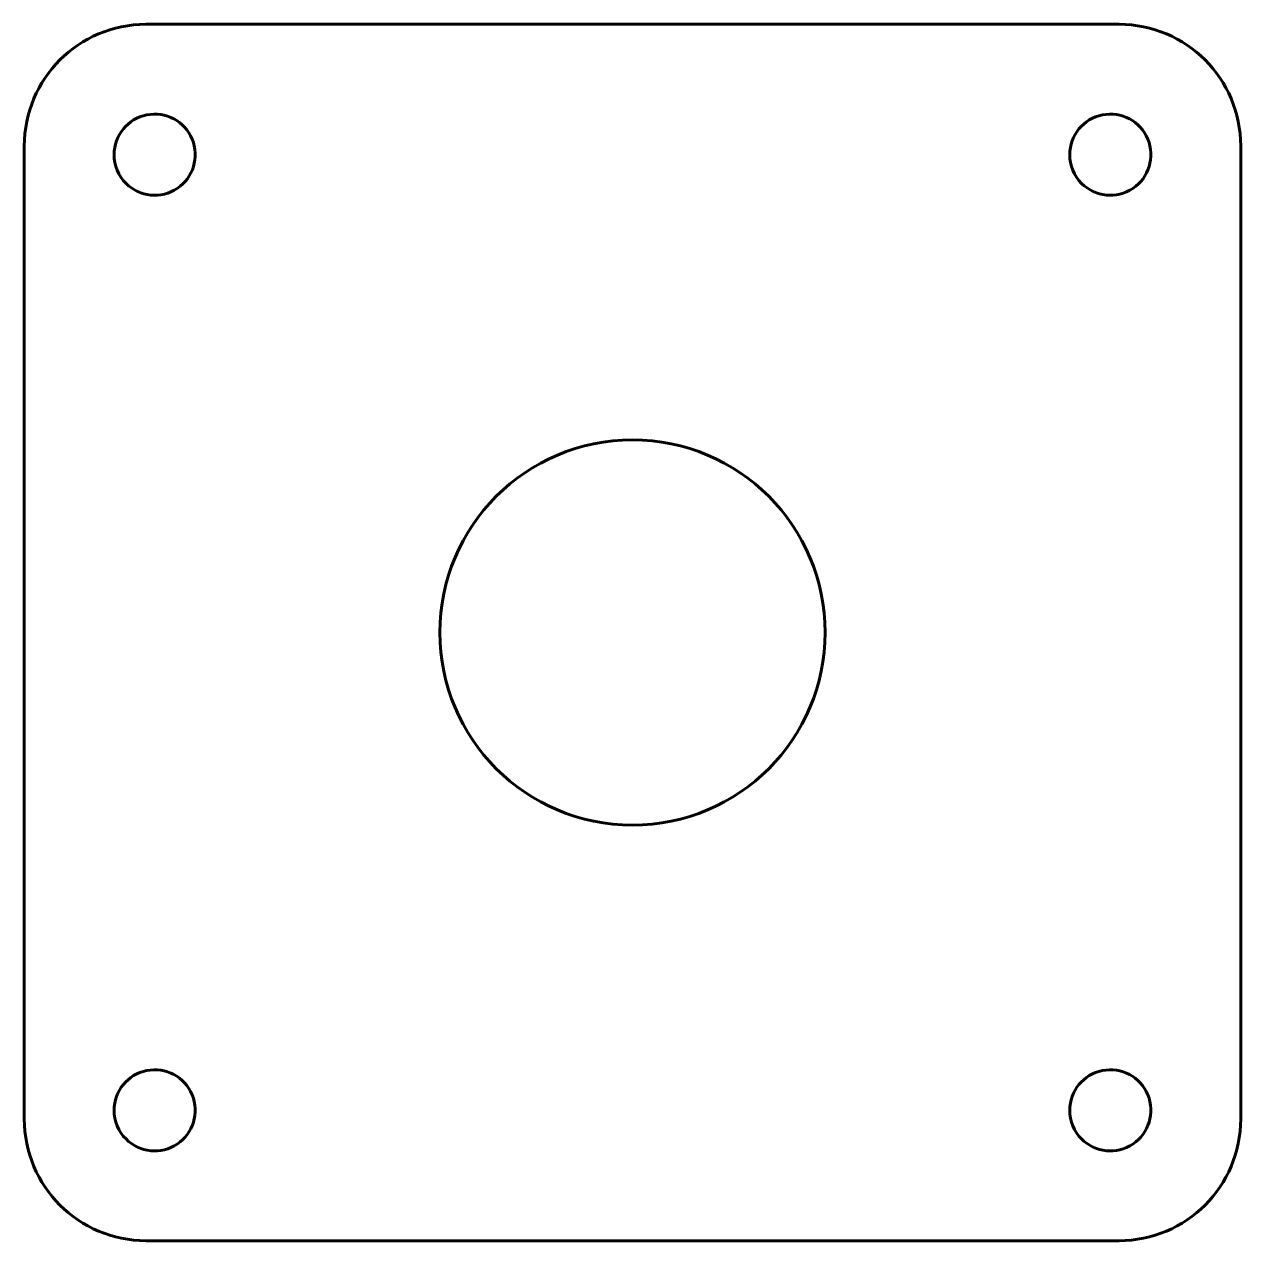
# Model space of a CAD drawing. Header units: millimetres. Extents: x 31.5 to 91.5, y 209.3 to 269.3.
import ezdxf

# ---------------------------------------------------------------- set-up
doc = ezdxf.new("R2010")
doc.units = ezdxf.units.MM
doc.linetypes.add('K5LT_BASIC', pattern=[0])
doc.layers.add('Системный слой (1)', color=251, linetype='Continuous', true_color=0x6c6c6c)

msp = doc.modelspace()

# ---------------------------------------------------------------- linework, layer by layer
at = {"layer": 'Системный слой (1)', "color": 150, "linetype": 'K5LT_BASIC', "lineweight": 60, "true_color": 0x0080ff}
for p, q in [((37.460725, 269.299232), (85.460725, 269.299232)), ((31.460725, 215.299232), (31.460725, 263.299232)), ((91.460725, 263.299232), (91.460725, 215.299232)), ((85.460725, 209.299232), (37.460725, 209.299232))]:
    msp.add_line(p, q, dxfattribs=at)
msp.add_circle((61.460725, 239.299232), 9.5, dxfattribs=at)
for centre, radius, start, end in [((37.460725, 263.299232), 6, 90, 180), ((85.460725, 263.299232), 6, 0, 90), ((37.890725, 262.869232), 2, 225, 180), ((85.030725, 262.869232), 2, 225, 180), ((37.890725, 262.869232), 2, 180, 225), ((85.030725, 262.869232), 2, 180, 225), ((37.890725, 215.729232), 2, 225, 180), ((85.030725, 215.729232), 2, 225, 180), ((37.890725, 215.729232), 2, 180, 225), ((85.030725, 215.729232), 2, 180, 225), ((37.460725, 215.299232), 6, 180, 270), ((85.460725, 215.299232), 6, 270, 0)]:
    msp.add_arc(centre, radius, start, end, dxfattribs=at)

doc.saveas('drawing.dxf')
